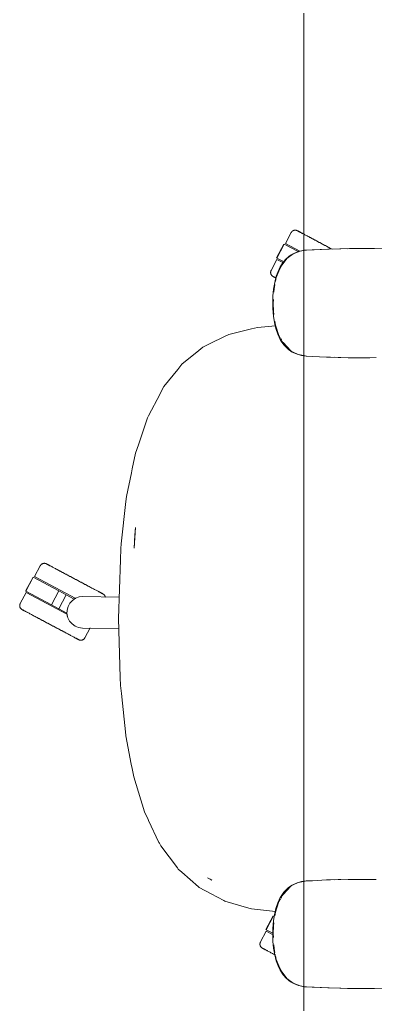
# Model space of a CAD drawing. Header units: millimetres. Extents: x 155927 to 326028, y -36033 to 97293.
# Drawn here: x 167012 to 167327, y 21182 to 22056 of the extents above; entities that cross this region are included whole.
import ezdxf

# ---------------------------------------------------------------- set-up
doc = ezdxf.new("R2010")
doc.units = ezdxf.units.MM
doc.header["$MEASUREMENT"] = 0
doc.layers.add('G-IMPT', color=8, linetype='CONTINUOUS', lineweight=9)
doc.layers.add('I-FURN', color=8, linetype='CONTINUOUS', lineweight=9)

msp = doc.modelspace()

# ---------------------------------------------------------------- linework, layer by layer
at = {"layer": 'G-IMPT'}
for p, q in [((167306.5, 21853.29), (167285.1, 21852.79)), ((167296.66, 21853.13), (167285.1, 21852.79)), ((167306.5, 21853.29), (167286.31, 21852.83)), ((167296.66, 21853.13), (167315.89, 21853.33)), ((167306.5, 21853.29), (167296.66, 21853.13)), ((167326.68, 21853.25), (167296.66, 21853.13)), ((167304.46, 21853.27), (167302.55, 21853.2)), ((167306.61, 21853.25), (167304.46, 21853.27)), ((167326.68, 21853.25), (167306.5, 21853.29)), ((167326.68, 21853.25), (167315.89, 21853.33)), ((167326.68, 21853.25), (167335.1, 21853.08)), ((167248.84, 21844.44), (167243.63, 21837.65)), ((167252.06, 21847.32), (167248.32, 21844.24)), ((167254.47, 21848.61), (167248.84, 21844.44)), ((167255.5, 21849.28), (167252.06, 21847.32)), ((167260.66, 21851.02), (167254.47, 21848.61)), ((167255.5, 21849.28), (167259.14, 21850.67)), ((167260.49, 21851.04), (167259.14, 21850.67)), ((167260.49, 21851.04), (167262.88, 21851.49)), ((167260.66, 21851.02), (167263.83, 21851.5)), ((167264.53, 21851.74), (167262.88, 21851.49)), ((167286.31, 21852.83), (167264.53, 21851.74)), ((167285.1, 21852.79), (167264.53, 21851.74)), ((167264.53, 21851.74), (167266.13, 21851.85)), ((167286.31, 21852.83), (167266.13, 21851.85)), ((167285.1, 21852.79), (167286.31, 21852.83)), ((167243, 21837.16), (167241.02, 21833.09)), ((167243.63, 21837.65), (167241.79, 21833.26)), ((167243, 21837.16), (167245.66, 21841.21)), ((167245.66, 21841.21), (167248.32, 21844.24)), ((167239.43, 21828.75), (167238, 21823.27)), ((167239.46, 21827.64), (167238.75, 21824.17)), ((167239.43, 21828.75), (167241.02, 21833.09)), ((167239.46, 21827.64), (167241.79, 21833.26)), ((167237, 21817.34), (167238, 21823.27)), ((167238.19, 21821.43), (167237.42, 21817.68)), ((167236.26, 21804.85), (167236.44, 21811.19)), ((167237, 21817.34), (167236.44, 21811.19)), ((167237.42, 21817.68), (167237.22, 21814.47)), ((167236.35, 21800.34), (167236.26, 21804.85)), ((167236.82, 21807.96), (167236.63, 21804.85)), ((167236.86, 21797.69), (167236.63, 21804.85)), ((167236.35, 21800.34), (167236.92, 21793.03)), ((167236.86, 21797.69), (167237.26, 21794.9)), ((167238.04, 21786.27), (167236.92, 21793.03)), ((167222.84, 21783.36), (167217.55, 21782.06)), ((167238.72, 21784.8), (167222.84, 21783.36)), ((167239.02, 21782.34), (167238.04, 21786.27)), ((167238.13, 21788.72), (167238.59, 21785.43)), ((167238.59, 21785.43), (167241.62, 21776.03)), ((167192.88, 21774.93), (167181.41, 21769.29)), ((167192.88, 21774.93), (167197.24, 21777.08)), ((167197.24, 21777.08), (167215.18, 21781.48)), ((167215.18, 21781.48), (167217.55, 21782.06)), ((167239.02, 21782.34), (167240.76, 21777.25)), ((167240.76, 21777.25), (167242.96, 21772.62)), ((167241.62, 21776.03), (167243.09, 21773.58)), ((167170.59, 21762.79), (167174.24, 21765.76)), ((167174.24, 21765.76), (167181.41, 21769.29)), ((167242.96, 21772.62), (167243.77, 21771.24)), ((167243.37, 21773.11), (167244.23, 21771.67)), ((167246.21, 21767.79), (167243.77, 21771.24)), ((167244.7, 21770.89), (167246.58, 21767.73)), ((167245.39, 21769.82), (167246.67, 21768.35)), ((167245.39, 21769.82), (167252.29, 21762.43)), ((167249.08, 21764.74), (167246.21, 21767.79)), ((167246.58, 21767.73), (167252.29, 21762.43)), ((167246.8, 21768.2), (167249.88, 21764.66)), ((167170.59, 21762.79), (167155.64, 21750.61)), ((167249.08, 21764.74), (167250.4, 21763.61)), ((167252.29, 21762.43), (167249.88, 21764.66)), ((167253.62, 21761.4), (167250.4, 21763.61)), ((167254.53, 21761.32), (167252.29, 21762.43)), ((167253.62, 21761.4), (167257.95, 21759.42)), ((167254.53, 21761.32), (167258.79, 21759.22)), ((167261.9, 21758.35), (167257.95, 21759.42)), ((167258.79, 21759.22), (167263.83, 21758.28)), ((167263.83, 21758.11), (167261.9, 21758.35)), ((167263.83, 21758.28), (167266.13, 21757.85)), ((167265.91, 21757.85), (167263.83, 21758.11)), ((167271.57, 21757.57), (167265.91, 21757.85)), ((167271.57, 21757.57), (167284.13, 21756.95)), ((167287.68, 21756.83), (167284.13, 21756.95)), ((167155.64, 21750.61), (167151.88, 21745.95)), ((167303.35, 21756.45), (167287.68, 21756.83)), ((167291.08, 21756.77), (167294.4, 21756.63)), ((167296.62, 21756.63), (167294.4, 21756.63)), ((167303.35, 21756.45), (167307.86, 21756.4)), ((167307.86, 21756.4), (167322.57, 21756.41)), ((167328.04, 21756.48), (167322.57, 21756.41)), ((167139.68, 21730.82), (167151.88, 21745.95)), ((167139.68, 21730.82), (167136.97, 21725.69)), ((167136.24, 21724.31), (167125.94, 21704.8)), ((167136.24, 21724.31), (167136.97, 21725.69)), ((167125.94, 21704.8), (167125.07, 21703.14)), ((167116.92, 21679.06), (167125.07, 21703.14)), ((167116.92, 21679.06), (167114.4, 21671.62)), ((167111.53, 21657.8), (167114.4, 21671.62)), ((167110.77, 21654.12), (167106.42, 21633.17)), ((167110.77, 21654.12), (167111.53, 21657.8)), ((167101.8, 21591.31), (167105.93, 21628.76)), ((167106.42, 21633.17), (167105.93, 21628.76)), ((167113.2, 21587.47), (167114.45, 21605.75)), ((167114.45, 21605.75), (167113.84, 21598.81)), ((167101.8, 21591.31), (167101.32, 21586.94)), ((167113.2, 21587.47), (167113.84, 21598.81)), ((167101, 21577), (167101.32, 21586.94)), ((167101, 21577), (167099.29, 21524.82)), ((167099.29, 21524.82), (167100.91, 21472.65)), ((167100.91, 21472.65), (167101.13, 21465.39)), ((167101.87, 21458.32), (167101.13, 21465.39)), ((167105.69, 21421.33), (167101.87, 21458.32)), ((167105.69, 21421.33), (167105.78, 21420.87)), ((167110.64, 21395.49), (167105.78, 21420.87)), ((167110.64, 21395.49), (167111.35, 21391.83)), ((167112.81, 21384.22), (167111.35, 21391.83)), ((167117, 21370.62), (167112.81, 21384.22)), ((167122.32, 21353.34), (167117, 21370.62)), ((167122.32, 21353.34), (167125.51, 21346.58)), ((167125.94, 21345.66), (167125.51, 21346.58)), ((167135.21, 21326.02), (167125.94, 21345.66)), ((167135.21, 21326.02), (167135.63, 21325.31)), ((167136.57, 21323.74), (167135.63, 21325.31)), ((167137.03, 21322.97), (167136.57, 21323.74)), ((167137.03, 21322.97), (167151.6, 21303.47)), ((167151.6, 21303.47), (167152.33, 21302.5)), ((167155.59, 21299.63), (167152.33, 21302.5)), ((167155.59, 21299.63), (167170.37, 21286.61)), ((167178.34, 21294.64), (167182.23, 21292.68)), ((167178.34, 21294.64), (167180.64, 21293.46)), ((167170.37, 21286.61), (167171.04, 21286.03)), ((167181.47, 21280.44), (167171.04, 21286.03)), ((167180.64, 21293.46), (167182.23, 21292.68)), ((167245.39, 21279.88), (167252.29, 21287.27)), ((167249.08, 21284.96), (167246.21, 21281.91)), ((167246.58, 21281.97), (167252.29, 21287.27)), ((167246.8, 21281.5), (167249.88, 21285.04)), ((167249.08, 21284.96), (167250.4, 21286.09)), ((167252.29, 21287.27), (167249.88, 21285.04)), ((167253.62, 21288.29), (167250.4, 21286.09)), ((167254.53, 21288.37), (167252.29, 21287.27)), ((167253.62, 21288.29), (167257.95, 21290.28)), ((167254.53, 21288.37), (167258.79, 21290.48)), ((167261.9, 21291.35), (167257.95, 21290.28)), ((167258.79, 21290.48), (167263.83, 21291.42)), ((167263.83, 21291.59), (167261.9, 21291.35)), ((167263.83, 21291.42), (167266.13, 21291.85)), ((167265.91, 21291.85), (167263.83, 21291.59)), ((167271.57, 21292.13), (167265.91, 21291.85)), ((167271.57, 21292.13), (167284.13, 21292.75)), ((167287.68, 21292.87), (167284.13, 21292.75)), ((167303.35, 21293.25), (167287.68, 21292.87)), ((167291.08, 21292.93), (167294.4, 21293.07)), ((167296.62, 21293.07), (167294.4, 21293.07)), ((167303.35, 21293.25), (167307.86, 21293.3)), ((167307.86, 21293.3), (167322.57, 21293.29)), ((167328.04, 21293.22), (167322.57, 21293.29)), ((167192.71, 21274.43), (167181.47, 21280.44)), ((167240.76, 21272.45), (167242.96, 21277.08)), ((167241.62, 21273.67), (167243.09, 21276.12)), ((167242.96, 21277.08), (167243.77, 21278.46)), ((167243.37, 21276.59), (167244.23, 21278.03)), ((167246.21, 21281.91), (167243.77, 21278.46)), ((167244.7, 21278.81), (167246.58, 21281.97)), ((167245.39, 21279.88), (167246.67, 21281.35)), ((167193.82, 21273.84), (167192.71, 21274.43)), ((167215.17, 21267.83), (167193.82, 21273.84)), ((167215.17, 21267.83), (167217.43, 21267.19)), ((167239.02, 21267.36), (167238.04, 21263.43)), ((167238.59, 21264.27), (167241.62, 21273.67)), ((167239.02, 21267.36), (167240.76, 21272.45)), ((167238.71, 21264.78), (167217.43, 21267.19)), ((167238.04, 21263.43), (167236.92, 21256.67)), ((167238.13, 21260.98), (167238.59, 21264.27)), ((167236.35, 21249.36), (167236.92, 21256.67)), ((167236.86, 21252.01), (167236.63, 21244.85)), ((167236.86, 21252.01), (167237.26, 21254.8)), ((167236.35, 21249.36), (167236.26, 21244.85)), ((167236.26, 21244.85), (167236.44, 21238.51)), ((167236.82, 21241.74), (167236.63, 21244.85)), ((167237, 21232.36), (167236.44, 21238.51)), ((167237.42, 21232.02), (167237.22, 21235.23)), ((167237, 21232.36), (167238, 21226.43)), ((167238.19, 21228.27), (167237.42, 21232.02)), ((167239.43, 21220.95), (167238, 21226.43)), ((167239.46, 21222.06), (167238.75, 21225.53)), ((167239.43, 21220.95), (167241.02, 21216.61)), ((167239.46, 21222.06), (167241.79, 21216.44)), ((167243, 21212.54), (167241.02, 21216.61)), ((167243.63, 21212.04), (167241.79, 21216.44)), ((167243, 21212.54), (167245.66, 21208.49)), ((167248.84, 21205.26), (167243.63, 21212.04)), ((167245.66, 21208.49), (167248.32, 21205.45)), ((167252.06, 21202.38), (167248.32, 21205.45)), ((167254.47, 21201.09), (167248.84, 21205.26)), ((167255.5, 21200.42), (167252.06, 21202.38)), ((167260.66, 21198.68), (167254.47, 21201.09)), ((167255.5, 21200.42), (167259.14, 21199.02)), ((167260.49, 21198.66), (167259.14, 21199.02)), ((167260.49, 21198.66), (167262.88, 21198.21)), ((167260.66, 21198.68), (167263.83, 21198.2)), ((167264.53, 21197.96), (167262.88, 21198.21)), ((167285.1, 21196.91), (167264.53, 21197.96)), ((167286.31, 21196.87), (167264.53, 21197.96)), ((167264.53, 21197.96), (167266.13, 21197.85)), ((167286.31, 21196.87), (167266.13, 21197.85)), ((167306.5, 21196.41), (167285.1, 21196.91)), ((167296.66, 21196.57), (167285.1, 21196.91)), ((167285.1, 21196.91), (167286.31, 21196.87)), ((167306.5, 21196.41), (167286.31, 21196.87)), ((167326.68, 21196.45), (167296.66, 21196.57)), ((167306.5, 21196.41), (167296.66, 21196.57)), ((167296.66, 21196.57), (167315.89, 21196.37)), ((167304.46, 21196.43), (167302.55, 21196.5)), ((167306.61, 21196.45), (167304.46, 21196.43)), ((167326.68, 21196.45), (167306.5, 21196.41)), ((167326.68, 21196.45), (167315.89, 21196.37)), ((167326.68, 21196.45), (167335.1, 21196.62))]:
    msp.add_line(p, q, dxfattribs=at)
at = {"layer": 'I-FURN'}
for p, q in [((167263.83, 20780.39), (167263.83, 22180.39)), ((167263.83, 22180.39), (167263.83, 20780.39)), ((167252.7, 21867.48), (167247.55, 21857.8)), ((167252.7, 21867.48), (167252.78, 21867.62)), ((167252.78, 21867.62), (167252.86, 21867.76)), ((167252.86, 21867.76), (167252.95, 21867.89)), ((167252.95, 21867.89), (167253.04, 21868.02)), ((167253.04, 21868.02), (167253.14, 21868.15)), ((167253.14, 21868.15), (167253.25, 21868.27)), ((167253.25, 21868.27), (167253.36, 21868.39)), ((167253.36, 21868.39), (167253.47, 21868.51)), ((167253.47, 21868.51), (167253.59, 21868.61)), ((167253.59, 21868.61), (167253.71, 21868.72)), ((167253.71, 21868.72), (167253.84, 21868.82)), ((167253.84, 21868.82), (167253.97, 21868.91)), ((167253.97, 21868.91), (167254.11, 21869)), ((167254.11, 21869), (167254.25, 21869.08)), ((167254.25, 21869.08), (167254.39, 21869.16)), ((167254.39, 21869.16), (167254.53, 21869.23)), ((167254.53, 21869.23), (167254.68, 21869.3)), ((167254.68, 21869.3), (167254.83, 21869.36)), ((167254.83, 21869.36), (167254.98, 21869.41)), ((167254.98, 21869.41), (167255.13, 21869.46)), ((167255.13, 21869.46), (167255.29, 21869.5)), ((167255.29, 21869.5), (167255.45, 21869.54)), ((167255.45, 21869.54), (167255.6, 21869.57)), ((167255.6, 21869.57), (167255.76, 21869.59)), ((167255.76, 21869.59), (167255.92, 21869.61)), ((167255.92, 21869.61), (167256.09, 21869.62)), ((167256.09, 21869.62), (167256.25, 21869.62)), ((167256.25, 21869.62), (167256.41, 21869.62)), ((167256.41, 21869.62), (167256.57, 21869.61)), ((167256.57, 21869.61), (167256.73, 21869.59)), ((167256.73, 21869.59), (167256.89, 21869.57)), ((167256.89, 21869.57), (167257.05, 21869.54)), ((167257.05, 21869.54), (167257.2, 21869.51)), ((167257.2, 21869.51), (167257.36, 21869.47)), ((167257.36, 21869.47), (167257.51, 21869.42)), ((167257.51, 21869.42), (167257.67, 21869.36)), ((167257.67, 21869.36), (167257.82, 21869.31)), ((167257.82, 21869.31), (167257.96, 21869.24)), ((167257.96, 21869.24), (167258.11, 21869.17)), ((167258.11, 21869.17), (167258.15, 21869.15)), ((167258.15, 21869.15), (167258.17, 21869.14)), ((167258.19, 21869.12), (167258.15, 21869.15)), ((167258.15, 21869.15), (167258.15, 21869.15)), ((167258.17, 21869.14), (167258.23, 21869.11)), ((167258.28, 21869.08), (167258.19, 21869.12)), ((167258.23, 21869.11), (167258.33, 21869.05)), ((167258.4, 21869.01), (167258.28, 21869.08)), ((167258.33, 21869.05), (167258.47, 21868.98)), ((167258.56, 21868.93), (167258.4, 21869.01)), ((167258.47, 21868.98), (167258.65, 21868.88)), ((167258.76, 21868.82), (167258.56, 21868.93)), ((167258.65, 21868.88), (167258.87, 21868.77)), ((167259, 21868.69), (167258.76, 21868.82)), ((167258.87, 21868.77), (167259.13, 21868.63)), ((167259.28, 21868.54), (167259, 21868.69)), ((167259.13, 21868.63), (167259.42, 21868.47)), ((167259.6, 21868.38), (167259.28, 21868.54)), ((167259.42, 21868.47), (167259.76, 21868.29)), ((167259.96, 21868.19), (167259.6, 21868.38)), ((167259.76, 21868.29), (167260.13, 21868.09)), ((167260.35, 21867.98), (167259.96, 21868.19)), ((167260.13, 21868.09), (167260.54, 21867.88)), ((167260.78, 21867.75), (167260.35, 21867.98)), ((167260.54, 21867.88), (167260.99, 21867.64)), ((167261.24, 21867.5), (167260.78, 21867.75)), ((167260.99, 21867.64), (167261.47, 21867.38)), ((167261.74, 21867.24), (167261.24, 21867.5)), ((167261.47, 21867.38), (167261.99, 21867.11)), ((167262.28, 21866.95), (167261.74, 21867.24)), ((167261.99, 21867.11), (167262.54, 21866.81)), ((167262.85, 21866.65), (167262.28, 21866.95)), ((167262.54, 21866.81), (167263.12, 21866.5)), ((167263.45, 21866.33), (167262.85, 21866.65)), ((167264.08, 21865.99), (167263.45, 21866.33)), ((167264.75, 21865.64), (167264.08, 21865.99)), ((167265.44, 21865.27), (167264.75, 21865.64)), ((167266.16, 21864.89), (167265.44, 21865.27)), ((167266.91, 21864.49), (167266.16, 21864.89)), ((167267.69, 21864.07), (167266.91, 21864.49)), ((167268.49, 21863.65), (167267.69, 21864.07)), ((167269.32, 21863.21), (167268.49, 21863.65)), ((167268.87, 21863.45), (167269.7, 21863)), ((167270.16, 21862.76), (167269.32, 21863.21)), ((167269.7, 21863), (167270.56, 21862.55)), ((167271.03, 21862.3), (167270.16, 21862.76)), ((167270.56, 21862.55), (167271.44, 21862.08)), ((167271.92, 21861.83), (167271.03, 21862.3)), ((167271.44, 21862.08), (167272.33, 21861.61)), ((167272.82, 21861.34), (167271.92, 21861.83)), ((167246.25, 21857.35), (167239.68, 21844.99)), ((167239.85, 21844.9), (167246.42, 21857.26)), ((167246.42, 21857.26), (167258.93, 21850.61)), ((167260.21, 21851.06), (167247.55, 21857.8)), ((167272.33, 21861.61), (167273.25, 21861.12)), ((167273.75, 21860.85), (167272.82, 21861.34)), ((167273.25, 21861.12), (167274.18, 21860.63)), ((167274.68, 21860.36), (167273.75, 21860.85)), ((167274.18, 21860.63), (167275.12, 21860.12)), ((167275.64, 21859.85), (167274.68, 21860.36)), ((167275.12, 21860.12), (167276.08, 21859.61)), ((167276.6, 21859.34), (167275.64, 21859.85)), ((167276.08, 21859.61), (167277.05, 21859.1)), ((167277.57, 21858.82), (167276.6, 21859.34)), ((167277.05, 21859.1), (167278.02, 21858.58)), ((167278.56, 21858.3), (167277.57, 21858.82)), ((167278.02, 21858.58), (167279.01, 21858.05)), ((167279.55, 21857.77), (167278.56, 21858.3)), ((167279.01, 21858.05), (167280.01, 21857.53)), ((167280.54, 21857.24), (167279.55, 21857.77)), ((167280.01, 21857.53), (167281.01, 21856.99)), ((167281.55, 21856.71), (167280.54, 21857.24)), ((167281.01, 21856.99), (167282.01, 21856.46)), ((167282.55, 21856.17), (167281.55, 21856.71)), ((167282.01, 21856.46), (167283.01, 21855.93)), ((167283.56, 21855.64), (167282.55, 21856.17)), ((167283.01, 21855.93), (167284.02, 21855.39)), ((167284.56, 21855.1), (167283.56, 21855.64)), ((167284.02, 21855.39), (167285.02, 21854.86)), ((167285.56, 21854.57), (167284.56, 21855.1)), ((167285.02, 21854.86), (167286.02, 21854.33)), ((167286.56, 21854.04), (167285.56, 21854.57)), ((167286.02, 21854.33), (167287.02, 21853.8)), ((167287.56, 21853.51), (167286.56, 21854.04)), ((167287.02, 21853.8), (167288.01, 21853.27)), ((167288.54, 21852.99), (167287.56, 21853.51)), ((167288.01, 21853.27), (167289, 21852.75)), ((167245.14, 21842.09), (167239.85, 21844.9)), ((167240.04, 21843.67), (167234.89, 21833.98)), ((167245.23, 21840.91), (167240.04, 21843.67)), ((167234.41, 21832.08), (167234.42, 21832.24)), ((167234.42, 21831.92), (167234.41, 21832.08)), ((167234.42, 21832.24), (167234.43, 21832.4)), ((167234.43, 21831.76), (167234.42, 21831.92)), ((167234.43, 21832.4), (167234.44, 21832.57)), ((167234.44, 21831.6), (167234.43, 21831.76)), ((167234.44, 21832.57), (167234.46, 21832.72)), ((167234.47, 21831.44), (167234.44, 21831.6)), ((167234.46, 21832.72), (167234.49, 21832.88)), ((167234.5, 21831.28), (167234.47, 21831.44)), ((167234.49, 21832.88), (167234.53, 21833.04)), ((167234.53, 21831.12), (167234.5, 21831.28)), ((167234.53, 21833.04), (167234.57, 21833.2)), ((167234.57, 21830.97), (167234.53, 21831.12)), ((167234.57, 21833.2), (167234.62, 21833.35)), ((167234.62, 21830.82), (167234.57, 21830.97)), ((167234.62, 21833.35), (167234.67, 21833.5)), ((167234.67, 21830.66), (167234.62, 21830.82)), ((167234.67, 21833.5), (167234.73, 21833.65)), ((167234.73, 21830.51), (167234.67, 21830.66)), ((167234.73, 21833.65), (167234.79, 21833.8)), ((167234.8, 21830.37), (167234.73, 21830.51)), ((167234.79, 21833.8), (167234.86, 21833.94)), ((167234.87, 21830.22), (167234.8, 21830.37)), ((167234.86, 21833.94), (167234.89, 21833.98)), ((167234.95, 21830.08), (167234.87, 21830.22)), ((167235.03, 21829.94), (167234.95, 21830.08)), ((167235.12, 21829.81), (167235.03, 21829.94)), ((167235.22, 21829.68), (167235.12, 21829.81)), ((167235.32, 21829.55), (167235.22, 21829.68)), ((167235.42, 21829.43), (167235.32, 21829.55)), ((167235.53, 21829.31), (167235.42, 21829.43)), ((167235.64, 21829.19), (167235.53, 21829.31)), ((167235.76, 21829.08), (167235.64, 21829.19)), ((167235.88, 21828.98), (167235.76, 21829.08)), ((167236.01, 21828.88), (167235.88, 21828.98)), ((167236.14, 21828.78), (167236.01, 21828.88)), ((167236.27, 21828.7), (167236.14, 21828.78)), ((167236.41, 21828.61), (167236.27, 21828.7)), ((167236.55, 21828.53), (167236.41, 21828.61)), ((167236.56, 21828.53), (167236.55, 21828.53)), ((167236.55, 21828.53), (167236.57, 21828.52)), ((167236.6, 21828.51), (167236.56, 21828.53)), ((167236.57, 21828.52), (167236.63, 21828.49)), ((167236.68, 21828.46), (167236.6, 21828.51)), ((167236.63, 21828.49), (167236.73, 21828.44)), ((167236.8, 21828.4), (167236.68, 21828.46)), ((167236.73, 21828.44), (167236.87, 21828.36)), ((167236.96, 21828.31), (167236.8, 21828.4)), ((167236.87, 21828.36), (167237.05, 21828.27)), ((167237.17, 21828.21), (167236.96, 21828.31)), ((167237.05, 21828.27), (167237.27, 21828.15)), ((167237.41, 21828.08), (167237.17, 21828.21)), ((167237.27, 21828.15), (167237.53, 21828.01)), ((167237.69, 21827.93), (167237.41, 21828.08)), ((167237.53, 21828.01), (167237.83, 21827.85)), ((167238, 21827.76), (167237.69, 21827.93)), ((167237.83, 21827.85), (167238.16, 21827.68)), ((167238.36, 21827.57), (167238, 21827.76)), ((167238.16, 21827.68), (167238.54, 21827.48)), ((167238.75, 21827.36), (167238.36, 21827.57)), ((167238.54, 21827.48), (167238.95, 21827.26)), ((167239.18, 21827.13), (167238.75, 21827.36)), ((167031.25, 21573.26), (167031.39, 21573.34)), ((167031.39, 21573.34), (167031.53, 21573.42)), ((167031.53, 21573.42), (167031.68, 21573.49)), ((167031.68, 21573.49), (167031.82, 21573.56)), ((167031.82, 21573.56), (167031.97, 21573.62)), ((167031.97, 21573.62), (167032.12, 21573.67)), ((167032.12, 21573.67), (167032.28, 21573.72)), ((167032.28, 21573.72), (167032.43, 21573.76)), ((167032.43, 21573.76), (167032.59, 21573.8)), ((167032.59, 21573.8), (167032.75, 21573.83)), ((167032.75, 21573.83), (167032.91, 21573.85)), ((167032.91, 21573.85), (167033.07, 21573.87)), ((167033.07, 21573.87), (167033.23, 21573.88)), ((167033.23, 21573.88), (167033.39, 21573.88)), ((167033.39, 21573.88), (167033.55, 21573.88)), ((167033.55, 21573.88), (167033.71, 21573.87)), ((167033.71, 21573.87), (167033.87, 21573.85)), ((167033.87, 21573.85), (167034.03, 21573.83)), ((167034.03, 21573.83), (167034.19, 21573.8)), ((167034.19, 21573.8), (167034.35, 21573.77)), ((167034.35, 21573.77), (167034.51, 21573.73)), ((167034.51, 21573.73), (167034.66, 21573.68)), ((167034.66, 21573.68), (167034.81, 21573.63)), ((167034.81, 21573.63), (167034.96, 21573.57)), ((167034.96, 21573.57), (167035.11, 21573.5)), ((167035.11, 21573.5), (167035.25, 21573.43)), ((167035.25, 21573.43), (167035.29, 21573.41)), ((167035.29, 21573.41), (167035.31, 21573.4)), ((167035.3, 21573.41), (167035.29, 21573.41)), ((167035.34, 21573.38), (167035.3, 21573.41)), ((167035.31, 21573.4), (167035.37, 21573.37)), ((167035.42, 21573.34), (167035.34, 21573.38)), ((167035.37, 21573.37), (167035.47, 21573.31)), ((167035.54, 21573.28), (167035.42, 21573.34)), ((167035.47, 21573.31), (167035.61, 21573.24)), ((167029.84, 21571.74), (167024.69, 21562.06)), ((167029.84, 21571.74), (167029.92, 21571.88)), ((167029.92, 21571.88), (167030, 21572.02)), ((167030, 21572.02), (167030.09, 21572.16)), ((167030.09, 21572.16), (167030.19, 21572.29)), ((167030.19, 21572.29), (167030.29, 21572.41)), ((167030.29, 21572.41), (167030.39, 21572.53)), ((167030.39, 21572.53), (167030.5, 21572.65)), ((167030.5, 21572.65), (167030.62, 21572.77)), ((167030.62, 21572.77), (167030.74, 21572.88)), ((167030.74, 21572.88), (167030.86, 21572.98)), ((167030.86, 21572.98), (167030.99, 21573.08)), ((167030.99, 21573.08), (167031.12, 21573.17)), ((167031.12, 21573.17), (167031.25, 21573.26)), ((167035.71, 21573.19), (167035.54, 21573.28)), ((167035.61, 21573.24), (167035.79, 21573.14)), ((167035.91, 21573.08), (167035.71, 21573.19)), ((167035.79, 21573.14), (167036.01, 21573.03)), ((167036.15, 21572.95), (167035.91, 21573.08)), ((167036.01, 21573.03), (167036.27, 21572.89)), ((167036.43, 21572.81), (167036.15, 21572.95)), ((167036.27, 21572.89), (167036.57, 21572.73)), ((167036.74, 21572.64), (167036.43, 21572.81)), ((167036.57, 21572.73), (167036.9, 21572.55)), ((167037.1, 21572.45), (167036.74, 21572.64)), ((167036.9, 21572.55), (167037.28, 21572.35)), ((167037.49, 21572.24), (167037.1, 21572.45)), ((167037.28, 21572.35), (167037.69, 21572.14)), ((167037.92, 21572.01), (167037.49, 21572.24)), ((167037.69, 21572.14), (167038.13, 21571.9)), ((167038.39, 21571.76), (167037.92, 21572.01)), ((167038.13, 21571.9), (167038.61, 21571.64)), ((167038.89, 21571.5), (167038.39, 21571.76)), ((167038.61, 21571.64), (167039.13, 21571.37)), ((167039.43, 21571.21), (167038.89, 21571.5)), ((167039.13, 21571.37), (167039.68, 21571.08)), ((167039.99, 21570.91), (167039.43, 21571.21)), ((167039.68, 21571.08), (167040.27, 21570.76)), ((167040.6, 21570.59), (167039.99, 21570.91)), ((167041.23, 21570.25), (167040.6, 21570.59)), ((167041.89, 21569.9), (167041.23, 21570.25)), ((167042.59, 21569.53), (167041.89, 21569.9)), ((167043.31, 21569.15), (167042.59, 21569.53)), ((167044.06, 21568.75), (167043.31, 21569.15)), ((167044.84, 21568.34), (167044.06, 21568.75)), ((167045.64, 21567.91), (167044.84, 21568.34)), ((167046.46, 21567.47), (167045.64, 21567.91)), ((167046.01, 21567.71), (167046.85, 21567.27)), ((167047.31, 21567.02), (167046.46, 21567.47)), ((167046.85, 21567.27), (167047.7, 21566.81)), ((167048.18, 21566.56), (167047.31, 21567.02)), ((167047.7, 21566.81), (167048.58, 21566.34)), ((167049.06, 21566.09), (167048.18, 21566.56)), ((167048.58, 21566.34), (167049.48, 21565.87)), ((167049.97, 21565.61), (167049.06, 21566.09)), ((167049.48, 21565.87), (167050.39, 21565.38)), ((167050.89, 21565.12), (167049.97, 21565.61)), ((167050.39, 21565.38), (167051.32, 21564.89)), ((167051.83, 21564.62), (167050.89, 21565.12)), ((167051.32, 21564.89), (167052.27, 21564.39)), ((167052.78, 21564.11), (167051.83, 21564.62)), ((167023.4, 21561.61), (167016.83, 21549.25)), ((167017, 21549.16), (167023.57, 21561.52)), ((167023.57, 21561.52), (167046.28, 21549.45)), ((167061.44, 21542.52), (167024.69, 21562.06)), ((167052.27, 21564.39), (167053.22, 21563.88)), ((167053.74, 21563.6), (167052.78, 21564.11)), ((167053.22, 21563.88), (167054.19, 21563.36)), ((167054.72, 21563.08), (167053.74, 21563.6)), ((167054.19, 21563.36), (167055.17, 21562.84)), ((167055.7, 21562.56), (167054.72, 21563.08)), ((167055.17, 21562.84), (167056.16, 21562.32)), ((167056.69, 21562.03), (167055.7, 21562.56)), ((167056.16, 21562.32), (167057.15, 21561.79)), ((167057.69, 21561.5), (167056.69, 21562.03)), ((167057.15, 21561.79), (167058.15, 21561.26)), ((167058.69, 21560.97), (167057.69, 21561.5)), ((167058.15, 21561.26), (167059.15, 21560.72)), ((167059.7, 21560.43), (167058.69, 21560.97)), ((167059.15, 21560.72), (167060.16, 21560.19)), ((167060.7, 21559.9), (167059.7, 21560.43)), ((167060.16, 21560.19), (167061.16, 21559.65)), ((167061.71, 21559.37), (167060.7, 21559.9)), ((167061.16, 21559.65), (167062.17, 21559.12)), ((167062.71, 21558.83), (167061.71, 21559.37)), ((167062.17, 21559.12), (167063.17, 21558.59)), ((167063.71, 21558.3), (167062.71, 21558.83)), ((167063.17, 21558.59), (167064.17, 21558.06)), ((167064.7, 21557.77), (167063.71, 21558.3)), ((167064.17, 21558.06), (167065.16, 21557.53)), ((167065.69, 21557.25), (167064.7, 21557.77)), ((167065.16, 21557.53), (167066.14, 21557.01)), ((167066.67, 21556.73), (167065.69, 21557.25)), ((167066.14, 21557.01), (167067.12, 21556.49)), ((167067.64, 21556.21), (167066.67, 21556.73)), ((167067.12, 21556.49), (167068.08, 21555.98)), ((167068.59, 21555.7), (167067.64, 21556.21)), ((167068.08, 21555.98), (167069.03, 21555.47)), ((167017.18, 21547.93), (167012.03, 21538.24)), ((167039.7, 21537.09), (167017, 21549.16)), ((167053.9, 21528.41), (167017.18, 21547.93)), ((167039.7, 21537.09), (167046.28, 21549.45)), ((167046.28, 21549.45), (167052.92, 21545.92)), ((167069.54, 21555.2), (167068.59, 21555.7)), ((167069.03, 21555.47), (167069.97, 21554.97)), ((167070.47, 21554.71), (167069.54, 21555.2)), ((167069.97, 21554.97), (167070.89, 21554.48)), ((167071.38, 21554.22), (167070.47, 21554.71)), ((167070.89, 21554.48), (167071.8, 21554)), ((167072.28, 21553.74), (167071.38, 21554.22)), ((167073.15, 21553.28), (167072.28, 21553.74)), ((167074.01, 21552.82), (167073.15, 21553.28)), ((167074.85, 21552.38), (167074.01, 21552.82)), ((167075.66, 21551.95), (167074.85, 21552.38)), ((167076.45, 21551.53), (167075.66, 21551.95)), ((167077.21, 21551.12), (167076.45, 21551.53)), ((167077.94, 21550.73), (167077.21, 21551.12)), ((167078.65, 21550.36), (167077.94, 21550.73)), ((167079.33, 21550), (167078.65, 21550.36)), ((167079.98, 21549.65), (167079.33, 21550)), ((167080.59, 21549.32), (167079.98, 21549.65)), ((167081.18, 21549.01), (167080.59, 21549.32)), ((167080.86, 21549.18), (167081.43, 21548.88)), ((167081.73, 21548.72), (167081.18, 21549.01)), ((167081.43, 21548.88), (167081.97, 21548.59)), ((167082.24, 21548.44), (167081.73, 21548.72)), ((167081.97, 21548.59), (167082.47, 21548.32)), ((167082.73, 21548.19), (167082.24, 21548.44)), ((167082.47, 21548.32), (167082.94, 21548.08)), ((167083.17, 21547.95), (167082.73, 21548.19)), ((167082.94, 21548.08), (167083.37, 21547.85)), ((167083.58, 21547.73), (167083.17, 21547.95)), ((167083.37, 21547.85), (167083.76, 21547.64)), ((167083.96, 21547.53), (167083.58, 21547.73)), ((167083.76, 21547.64), (167084.11, 21547.45)), ((167084.29, 21547.36), (167083.96, 21547.53)), ((167084.11, 21547.45), (167084.43, 21547.28)), ((167084.59, 21547.2), (167084.29, 21547.36)), ((167084.43, 21547.28), (167084.71, 21547.13)), ((167084.85, 21547.06), (167084.59, 21547.2)), ((167084.71, 21547.13), (167084.95, 21547.01)), ((167085.07, 21546.94), (167084.85, 21547.06)), ((167046.35, 21533.56), (167052.92, 21545.92)), ((167052.92, 21545.92), (167060.06, 21542.12)), ((167054.48, 21535.53), (167056.1, 21538.49)), ((167056.1, 21538.49), (167058.38, 21540.98)), ((167058.38, 21540.98), (167061.19, 21542.85)), ((167061.19, 21542.85), (167064.37, 21543.99)), ((167064.37, 21543.99), (167067.72, 21544.33)), ((167067.72, 21544.33), (167099.91, 21543.77)), ((167084.95, 21547.01), (167085.15, 21546.9)), ((167085.25, 21546.85), (167085.07, 21546.94)), ((167085.15, 21546.9), (167085.32, 21546.81)), ((167085.39, 21546.77), (167085.25, 21546.85)), ((167085.32, 21546.81), (167085.44, 21546.75)), ((167085.49, 21546.72), (167085.39, 21546.77)), ((167085.44, 21546.75), (167085.52, 21546.7)), ((167085.55, 21546.69), (167085.49, 21546.72)), ((167085.52, 21546.7), (167085.56, 21546.68)), ((167085.57, 21546.68), (167085.55, 21546.69)), ((167085.56, 21546.68), (167085.57, 21546.68)), ((167085.57, 21546.68), (167085.71, 21546.6)), ((167085.71, 21546.6), (167085.85, 21546.52)), ((167085.85, 21546.52), (167085.98, 21546.43)), ((167085.98, 21546.43), (167086.11, 21546.33)), ((167086.11, 21546.33), (167086.24, 21546.23)), ((167086.24, 21546.23), (167086.36, 21546.13)), ((167086.36, 21546.13), (167086.48, 21546.02)), ((167086.48, 21546.02), (167086.59, 21545.9)), ((167086.59, 21545.9), (167086.7, 21545.78)), ((167086.7, 21545.78), (167086.8, 21545.66)), ((167086.8, 21545.66), (167086.9, 21545.53)), ((167086.9, 21545.53), (167087, 21545.4)), ((167087, 21545.4), (167087.08, 21545.27)), ((167087.08, 21545.27), (167087.17, 21545.13)), ((167087.17, 21545.13), (167087.25, 21544.99)), ((167087.25, 21544.99), (167087.32, 21544.84)), ((167087.32, 21544.84), (167087.38, 21544.7)), ((167087.38, 21544.7), (167087.44, 21544.55)), ((167087.44, 21544.55), (167087.5, 21544.4)), ((167087.5, 21544.4), (167087.55, 21544.24)), ((167087.55, 21544.24), (167087.59, 21544.09)), ((167087.59, 21544.09), (167087.62, 21543.93)), ((167011.56, 21536.51), (167011.57, 21536.67)), ((167011.56, 21536.34), (167011.56, 21536.51)), ((167011.56, 21536.18), (167011.56, 21536.34)), ((167011.57, 21536.02), (167011.56, 21536.18)), ((167011.57, 21536.67), (167011.59, 21536.83)), ((167011.59, 21535.86), (167011.57, 21536.02)), ((167011.59, 21536.83), (167011.61, 21536.99)), ((167011.61, 21535.7), (167011.59, 21535.86)), ((167011.61, 21536.99), (167011.64, 21537.14)), ((167011.64, 21535.54), (167011.61, 21535.7)), ((167011.64, 21537.14), (167011.67, 21537.3)), ((167011.68, 21535.39), (167011.64, 21535.54)), ((167011.67, 21537.3), (167011.71, 21537.46)), ((167011.72, 21535.23), (167011.68, 21535.39)), ((167011.71, 21537.46), (167011.76, 21537.61)), ((167011.77, 21535.08), (167011.72, 21535.23)), ((167011.76, 21537.61), (167011.81, 21537.76)), ((167011.82, 21534.92), (167011.77, 21535.08)), ((167011.81, 21537.76), (167011.87, 21537.91)), ((167011.88, 21534.78), (167011.82, 21534.92)), ((167011.87, 21537.91), (167011.94, 21538.06)), ((167011.95, 21534.63), (167011.88, 21534.78)), ((167011.94, 21538.06), (167012.01, 21538.21)), ((167012.02, 21534.48), (167011.95, 21534.63)), ((167012.01, 21538.21), (167012.03, 21538.24)), ((167012.1, 21534.34), (167012.02, 21534.48)), ((167012.18, 21534.2), (167012.1, 21534.34)), ((167012.27, 21534.07), (167012.18, 21534.2)), ((167012.36, 21533.94), (167012.27, 21534.07)), ((167012.46, 21533.81), (167012.36, 21533.94)), ((167012.56, 21533.69), (167012.46, 21533.81)), ((167012.67, 21533.57), (167012.56, 21533.69)), ((167012.79, 21533.46), (167012.67, 21533.57)), ((167012.9, 21533.35), (167012.79, 21533.46)), ((167013.03, 21533.24), (167012.9, 21533.35)), ((167013.15, 21533.14), (167013.03, 21533.24)), ((167013.28, 21533.05), (167013.15, 21533.14)), ((167013.42, 21532.96), (167013.28, 21533.05)), ((167013.56, 21532.87), (167013.42, 21532.96)), ((167013.7, 21532.79), (167013.56, 21532.87)), ((167013.74, 21532.77), (167013.7, 21532.79)), ((167013.7, 21532.79), (167013.7, 21532.79)), ((167013.7, 21532.79), (167013.72, 21532.78)), ((167013.72, 21532.78), (167013.78, 21532.75)), ((167013.83, 21532.73), (167013.74, 21532.77)), ((167013.78, 21532.75), (167013.88, 21532.7)), ((167013.95, 21532.66), (167013.83, 21532.73)), ((167013.88, 21532.7), (167014.02, 21532.62)), ((167014.11, 21532.57), (167013.95, 21532.66)), ((167014.02, 21532.62), (167014.2, 21532.53)), ((167014.31, 21532.47), (167014.11, 21532.57)), ((167014.2, 21532.53), (167014.42, 21532.41)), ((167014.55, 21532.34), (167014.31, 21532.47)), ((167014.42, 21532.41), (167014.68, 21532.27)), ((167014.83, 21532.19), (167014.55, 21532.34)), ((167014.68, 21532.27), (167014.97, 21532.12)), ((167015.15, 21532.02), (167014.83, 21532.19)), ((167014.97, 21532.12), (167015.31, 21531.94)), ((167015.5, 21531.83), (167015.15, 21532.02)), ((167015.31, 21531.94), (167015.68, 21531.74)), ((167015.9, 21531.62), (167015.5, 21531.83)), ((167015.68, 21531.74), (167016.09, 21531.52)), ((167016.33, 21531.4), (167015.9, 21531.62)), ((167016.09, 21531.52), (167016.54, 21531.28)), ((167016.79, 21531.15), (167016.33, 21531.4)), ((167016.54, 21531.28), (167017.02, 21531.03)), ((167017.29, 21530.88), (167016.79, 21531.15)), ((167017.02, 21531.03), (167017.54, 21530.75)), ((167017.83, 21530.6), (167017.29, 21530.88)), ((167017.54, 21530.75), (167018.09, 21530.46)), ((167018.4, 21530.29), (167017.83, 21530.6)), ((167018.09, 21530.46), (167018.67, 21530.15)), ((167018.67, 21530.15), (167019.29, 21529.82)), ((167019.29, 21529.82), (167019.94, 21529.48)), ((167046.35, 21533.56), (167039.7, 21537.09)), ((167053.49, 21529.76), (167046.35, 21533.56)), ((167053.56, 21528.9), (167053.62, 21532.27)), ((167053.62, 21532.27), (167054.48, 21535.53)), ((167019.94, 21529.48), (167020.61, 21529.12)), ((167020.61, 21529.12), (167021.32, 21528.74)), ((167021.32, 21528.74), (167022.06, 21528.35)), ((167022.06, 21528.35), (167022.82, 21527.94)), ((167022.82, 21527.94), (167023.61, 21527.53)), ((167023.61, 21527.53), (167024.42, 21527.09)), ((167024.42, 21527.09), (167025.25, 21526.65)), ((167025.25, 21526.65), (167026.11, 21526.19)), ((167026.11, 21526.19), (167026.99, 21525.73)), ((167026.99, 21525.73), (167027.88, 21525.25)), ((167028.37, 21524.99), (167027.47, 21525.47)), ((167027.88, 21525.25), (167028.8, 21524.77)), ((167029.3, 21524.5), (167028.37, 21524.99)), ((167028.8, 21524.77), (167029.73, 21524.27)), ((167030.23, 21524), (167029.3, 21524.5)), ((167029.73, 21524.27), (167030.67, 21523.77)), ((167031.18, 21523.5), (167030.23, 21524)), ((167030.67, 21523.77), (167031.63, 21523.26)), ((167032.15, 21522.98), (167031.18, 21523.5)), ((167031.63, 21523.26), (167032.6, 21522.75)), ((167033.12, 21522.47), (167032.15, 21522.98)), ((167032.6, 21522.75), (167033.57, 21522.22)), ((167034.11, 21521.94), (167033.12, 21522.47)), ((167033.57, 21522.22), (167034.56, 21521.7)), ((167035.1, 21521.42), (167034.11, 21521.94)), ((167034.56, 21521.7), (167035.56, 21521.17)), ((167036.09, 21520.89), (167035.1, 21521.42)), ((167035.56, 21521.17), (167036.55, 21520.64)), ((167037.1, 21520.35), (167036.09, 21520.89)), ((167054.31, 21525.61), (167053.56, 21528.9)), ((167055.82, 21522.6), (167054.31, 21525.61)), ((167058.02, 21520.03), (167055.82, 21522.6)), ((167036.55, 21520.64), (167037.56, 21520.11)), ((167038.1, 21519.82), (167037.1, 21520.35)), ((167037.56, 21520.11), (167038.56, 21519.57)), ((167039.11, 21519.28), (167038.1, 21519.82)), ((167038.56, 21519.57), (167039.57, 21519.04)), ((167040.11, 21518.75), (167039.11, 21519.28)), ((167039.57, 21519.04), (167040.57, 21518.5)), ((167041.11, 21518.22), (167040.11, 21518.75)), ((167040.57, 21518.5), (167041.57, 21517.97)), ((167042.11, 21517.69), (167041.11, 21518.22)), ((167041.57, 21517.97), (167042.57, 21517.44)), ((167043.11, 21517.16), (167042.11, 21517.69)), ((167042.57, 21517.44), (167043.56, 21516.91)), ((167044.09, 21516.63), (167043.11, 21517.16)), ((167043.56, 21516.91), (167044.55, 21516.39)), ((167045.07, 21516.11), (167044.09, 21516.63)), ((167044.55, 21516.39), (167045.52, 21515.87)), ((167046.04, 21515.6), (167045.07, 21516.11)), ((167045.52, 21515.87), (167046.48, 21515.36)), ((167047, 21515.09), (167046.04, 21515.6)), ((167046.48, 21515.36), (167047.43, 21514.86)), ((167047.94, 21514.59), (167047, 21515.09)), ((167047.43, 21514.86), (167048.37, 21514.36)), ((167048.87, 21514.09), (167047.94, 21514.59)), ((167048.37, 21514.36), (167049.29, 21513.87)), ((167049.79, 21513.61), (167048.87, 21514.09)), ((167049.29, 21513.87), (167050.2, 21513.38)), ((167050.68, 21513.13), (167049.79, 21513.61)), ((167050.2, 21513.38), (167051.09, 21512.91)), ((167051.56, 21512.66), (167050.68, 21513.13)), ((167051.09, 21512.91), (167051.96, 21512.45)), ((167052.42, 21512.21), (167051.56, 21512.66)), ((167051.96, 21512.45), (167052.8, 21512)), ((167053.25, 21511.76), (167052.42, 21512.21)), ((167060.76, 21518.07), (167058.02, 21520.03)), ((167063.89, 21516.82), (167060.76, 21518.07)), ((167067.23, 21516.35), (167063.89, 21516.82)), ((167099.57, 21515.79), (167067.23, 21516.35)), ((167069.42, 21507.73), (167074.12, 21516.57)), ((167052.8, 21512), (167053.63, 21511.56)), ((167053.63, 21511.56), (167054.43, 21511.14)), ((167054.43, 21511.14), (167055.2, 21510.72)), ((167055.2, 21510.72), (167055.95, 21510.33)), ((167055.95, 21510.33), (167056.68, 21509.94)), ((167056.68, 21509.94), (167057.37, 21509.57)), ((167057.37, 21509.57), (167058.03, 21509.22)), ((167058.03, 21509.22), (167058.67, 21508.88)), ((167058.67, 21508.88), (167059.27, 21508.56)), ((167059.58, 21508.4), (167059, 21508.71)), ((167059.27, 21508.56), (167059.84, 21508.26)), ((167060.13, 21508.1), (167059.58, 21508.4)), ((167059.84, 21508.26), (167060.37, 21507.98)), ((167060.65, 21507.83), (167060.13, 21508.1)), ((167060.37, 21507.98), (167060.87, 21507.71)), ((167061.13, 21507.57), (167060.65, 21507.83)), ((167060.87, 21507.71), (167061.34, 21507.46)), ((167061.58, 21507.34), (167061.13, 21507.57)), ((167061.34, 21507.46), (167061.77, 21507.23)), ((167061.99, 21507.12), (167061.58, 21507.34)), ((167061.77, 21507.23), (167062.16, 21507.02)), ((167062.36, 21506.92), (167061.99, 21507.12)), ((167062.16, 21507.02), (167062.52, 21506.83)), ((167062.7, 21506.74), (167062.36, 21506.92)), ((167062.52, 21506.83), (167062.84, 21506.67)), ((167062.99, 21506.58), (167062.7, 21506.74)), ((167062.84, 21506.67), (167063.12, 21506.52)), ((167063.25, 21506.45), (167062.99, 21506.58)), ((167063.12, 21506.52), (167063.36, 21506.39)), ((167063.47, 21506.33), (167063.25, 21506.45)), ((167063.36, 21506.39), (167063.56, 21506.28)), ((167063.65, 21506.23), (167063.47, 21506.33)), ((167063.56, 21506.28), (167063.72, 21506.2)), ((167063.79, 21506.16), (167063.65, 21506.23)), ((167063.72, 21506.2), (167063.84, 21506.13)), ((167063.89, 21506.11), (167063.79, 21506.16)), ((167063.84, 21506.13), (167063.92, 21506.09)), ((167063.95, 21506.07), (167063.89, 21506.11)), ((167063.92, 21506.09), (167063.97, 21506.07)), ((167063.97, 21506.06), (167063.95, 21506.07)), ((167063.97, 21506.07), (167063.97, 21506.06)), ((167064.01, 21506.04), (167063.97, 21506.06)), ((167064.15, 21505.97), (167064.01, 21506.04)), ((167064.3, 21505.91), (167064.15, 21505.97)), ((167064.45, 21505.85), (167064.3, 21505.91)), ((167064.6, 21505.79), (167064.45, 21505.85)), ((167064.76, 21505.75), (167064.6, 21505.79)), ((167064.91, 21505.7), (167064.76, 21505.75)), ((167065.07, 21505.67), (167064.91, 21505.7)), ((167065.23, 21505.64), (167065.07, 21505.67)), ((167065.39, 21505.62), (167065.23, 21505.64)), ((167065.55, 21505.6), (167065.39, 21505.62)), ((167065.71, 21505.59), (167065.55, 21505.6)), ((167065.87, 21505.59), (167065.71, 21505.59)), ((167066.03, 21505.59), (167065.87, 21505.59)), ((167066.19, 21505.6), (167066.03, 21505.59)), ((167066.35, 21505.62), (167066.19, 21505.6)), ((167066.51, 21505.64), (167066.35, 21505.62)), ((167066.67, 21505.67), (167066.51, 21505.64)), ((167066.83, 21505.71), (167066.67, 21505.67)), ((167066.99, 21505.75), (167066.83, 21505.71)), ((167067.14, 21505.8), (167066.99, 21505.75)), ((167067.29, 21505.85), (167067.14, 21505.8)), ((167067.44, 21505.91), (167067.29, 21505.85)), ((167067.59, 21505.98), (167067.44, 21505.91)), ((167067.73, 21506.05), (167067.59, 21505.98)), ((167067.87, 21506.13), (167067.73, 21506.05)), ((167068.01, 21506.21), (167067.87, 21506.13)), ((167068.15, 21506.3), (167068.01, 21506.21)), ((167068.28, 21506.39), (167068.15, 21506.3)), ((167068.4, 21506.49), (167068.28, 21506.39)), ((167068.53, 21506.6), (167068.4, 21506.49)), ((167068.65, 21506.71), (167068.53, 21506.6)), ((167068.76, 21506.82), (167068.65, 21506.71)), ((167068.87, 21506.94), (167068.76, 21506.82)), ((167068.97, 21507.06), (167068.87, 21506.94)), ((167069.07, 21507.19), (167068.97, 21507.06)), ((167069.17, 21507.32), (167069.07, 21507.19)), ((167069.26, 21507.45), (167069.17, 21507.32)), ((167069.34, 21507.59), (167069.26, 21507.45)), ((167069.42, 21507.73), (167069.34, 21507.59)), ((167236.76, 21261.07), (167230.18, 21248.71)), ((167230.35, 21248.62), (167236.93, 21260.98)), ((167236.93, 21260.98), (167237.02, 21260.93)), ((167230.54, 21247.38), (167225.39, 21237.7)), ((167235.65, 21245.8), (167230.35, 21248.62)), ((167236.17, 21244.39), (167230.54, 21247.38)), ((167224.92, 21235.96), (167224.93, 21236.12)), ((167224.92, 21235.8), (167224.92, 21235.96)), ((167224.92, 21235.64), (167224.92, 21235.8)), ((167224.93, 21235.48), (167224.92, 21235.64)), ((167224.93, 21236.12), (167224.95, 21236.28)), ((167224.95, 21235.32), (167224.93, 21235.48)), ((167224.95, 21236.28), (167224.97, 21236.44)), ((167224.97, 21235.16), (167224.95, 21235.32)), ((167224.97, 21236.44), (167225, 21236.6)), ((167225, 21235), (167224.97, 21235.16)), ((167225, 21236.6), (167225.03, 21236.76)), ((167225.03, 21234.84), (167225, 21235)), ((167225.03, 21236.76), (167225.07, 21236.91)), ((167225.08, 21234.69), (167225.03, 21234.84)), ((167225.07, 21236.91), (167225.12, 21237.07)), ((167225.12, 21234.53), (167225.08, 21234.69)), ((167225.12, 21237.07), (167225.17, 21237.22)), ((167225.18, 21234.38), (167225.12, 21234.53)), ((167225.17, 21237.22), (167225.23, 21237.37)), ((167225.24, 21234.23), (167225.18, 21234.38)), ((167225.23, 21237.37), (167225.3, 21237.52)), ((167225.3, 21234.08), (167225.24, 21234.23)), ((167225.3, 21237.52), (167225.37, 21237.66)), ((167225.38, 21233.94), (167225.3, 21234.08)), ((167225.37, 21237.66), (167225.39, 21237.7)), ((167225.45, 21233.8), (167225.38, 21233.94)), ((167225.54, 21233.66), (167225.45, 21233.8)), ((167225.63, 21233.52), (167225.54, 21233.66)), ((167225.72, 21233.39), (167225.63, 21233.52)), ((167225.82, 21233.27), (167225.72, 21233.39)), ((167225.92, 21233.14), (167225.82, 21233.27)), ((167226.03, 21233.02), (167225.92, 21233.14)), ((167226.15, 21232.91), (167226.03, 21233.02)), ((167226.26, 21232.8), (167226.15, 21232.91)), ((167226.39, 21232.7), (167226.26, 21232.8)), ((167226.51, 21232.6), (167226.39, 21232.7)), ((167226.64, 21232.5), (167226.51, 21232.6)), ((167226.78, 21232.41), (167226.64, 21232.5)), ((167226.91, 21232.33), (167226.78, 21232.41)), ((167227.06, 21232.25), (167226.91, 21232.33)), ((167227.1, 21232.22), (167227.06, 21232.25)), ((167227.06, 21232.25), (167227.06, 21232.25)), ((167227.06, 21232.25), (167227.08, 21232.24)), ((167227.08, 21232.24), (167227.14, 21232.21)), ((167227.19, 21232.18), (167227.1, 21232.22)), ((167227.14, 21232.21), (167227.24, 21232.15)), ((167227.31, 21232.11), (167227.19, 21232.18)), ((167227.24, 21232.15), (167227.38, 21232.08)), ((167227.47, 21232.03), (167227.31, 21232.11)), ((167227.38, 21232.08), (167227.56, 21231.98)), ((167227.67, 21231.92), (167227.47, 21232.03)), ((167227.56, 21231.98), (167227.78, 21231.87)), ((167227.91, 21231.79), (167227.67, 21231.92)), ((167227.78, 21231.87), (167228.03, 21231.73)), ((167228.19, 21231.65), (167227.91, 21231.79)), ((167228.03, 21231.73), (167228.33, 21231.57)), ((167228.51, 21231.48), (167228.19, 21231.65)), ((167228.33, 21231.57), (167228.67, 21231.39)), ((167228.86, 21231.29), (167228.51, 21231.48)), ((167228.67, 21231.39), (167229.04, 21231.19)), ((167229.26, 21231.08), (167228.86, 21231.29)), ((167229.04, 21231.19), (167229.45, 21230.98)), ((167229.69, 21230.85), (167229.26, 21231.08)), ((167229.45, 21230.98), (167229.9, 21230.74)), ((167230.15, 21230.6), (167229.69, 21230.85)), ((167229.9, 21230.74), (167230.38, 21230.48)), ((167230.65, 21230.34), (167230.15, 21230.6)), ((167230.38, 21230.48), (167230.9, 21230.21)), ((167231.19, 21230.05), (167230.65, 21230.34)), ((167230.9, 21230.21), (167231.45, 21229.91)), ((167231.76, 21229.75), (167231.19, 21230.05)), ((167231.45, 21229.91), (167232.03, 21229.6)), ((167232.03, 21229.6), (167232.65, 21229.28)), ((167232.65, 21229.28), (167233.29, 21228.93)), ((167233.29, 21228.93), (167233.97, 21228.57)), ((167233.97, 21228.57), (167234.68, 21228.19)), ((167234.68, 21228.19), (167235.41, 21227.8)), ((167235.41, 21227.8), (167236.18, 21227.4)), ((167236.18, 21227.4), (167236.96, 21226.98)), ((167236.96, 21226.98), (167237.78, 21226.55)), ((167237.78, 21226.55), (167238.61, 21226.1))]:
    msp.add_line(p, q, dxfattribs=at)
msp.add_arc((167067.29, 21530.35), 13.81, 192.34734, 197.33603, dxfattribs=at)
msp.add_open_spline([(167053.97, 21526.7), (167053.85, 21527.12), (167053.78, 21527.56), (167053.72, 21528)], degree=3, dxfattribs=at)

doc.saveas('drawing.dxf')
